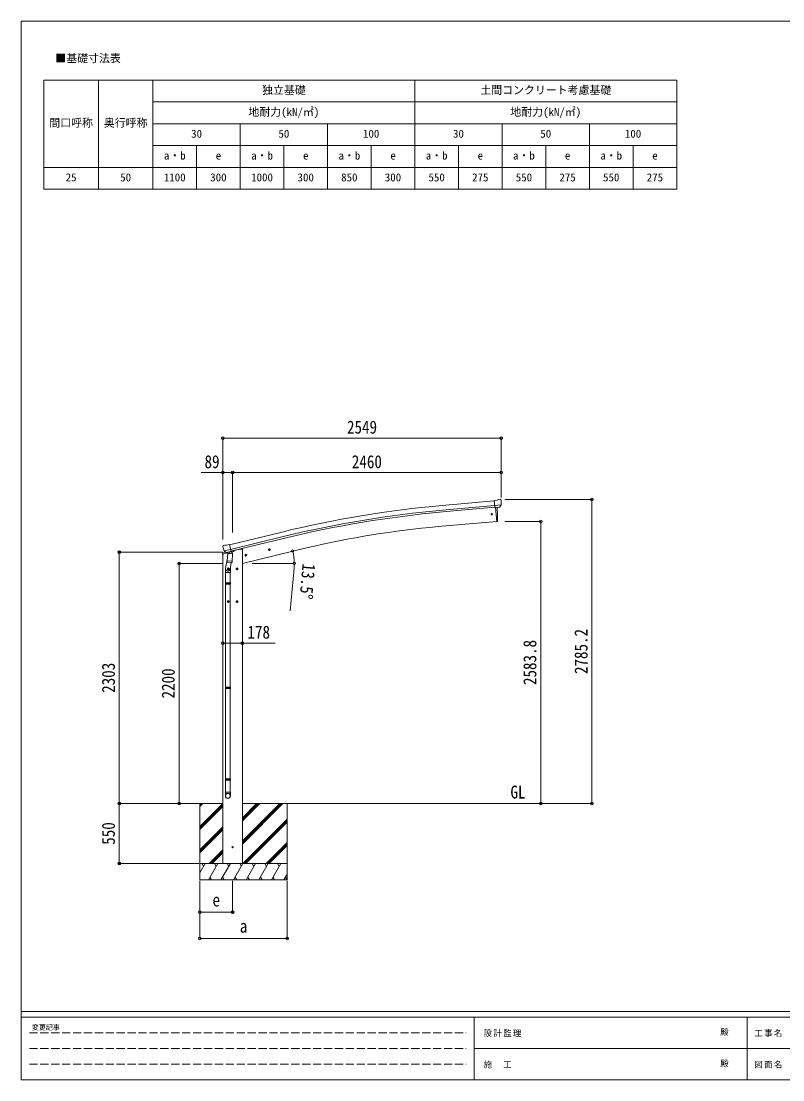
# Model space of a CAD drawing. Units: millimetres at full size, sheet at 1:25, with parts at other scales. Extents: x -6988 to 7066, y -4877 to 4823.
# Drawn here: x -6988 to -8, y -4877 to 4823 of the extents above; entities that cross this region are included whole.
import ezdxf
from ezdxf.enums import TextEntityAlignment as Align

# ---------------------------------------------------------------- set-up
doc = ezdxf.new("R2010")
doc.units = ezdxf.units.MM
doc.header["$LTSCALE"] = 25
doc.header["$PDMODE"] = 32
doc.header["$PDSIZE"] = 25
doc.linetypes.add('DASHED3', pattern=[4, 3, -1])
for name, color, linetype, lineweight in [('0-0_0', 7, 'Continuous', 9), ('0-1_本体', 4, 'Continuous', 9), ('0-2_部品', 7, 'Continuous', 9), ('0-A_寸法', 6, 'Continuous', 9), ('1-0_FRAME', 7, 'Continuous', 18), ('F-0_240', 7, 'Continuous', 9)]:
    doc.layers.add(name, color=color, linetype=linetype, lineweight=lineweight)
doc.styles.add('ＭＳ ゴシック', font='')
doc.styles.get('ＭＳ ゴシック').set_extended_font_data('MS Gothic')

msp = doc.modelspace()

# ---------------------------------------------------------------- linework, layer by layer
at = {"layer": '0-0_0', "color": 6}
for p, q in [((-1756.97, -2345.47), (-1756.97, 439.73)), ((-2225.98, 238.33), (-2225.98, -2345.47))]:
    msp.add_line(p, q, dxfattribs=at)
at = {"layer": '0-0_0'}
for p, q in [((-5735.76, -2345.52), (-5138.87, -2345.52)), ((-5349.87, -2372.85), (-5322.49, -2345.47)), ((-5349.87, -2358.71), (-5336.63, -2345.47)), ((-5349.87, -2345.52), (-5349.87, -3045.47)), ((-5349.87, -2556.7), (-5138.87, -2345.7)), ((-5349.87, -2570.84), (-5138.87, -2359.85)), ((-5349.87, -2584.98), (-5138.87, -2373.99)), ((-4960.87, -2716.48), (-4589.85, -2345.47)), ((-4960.87, -2688.2), (-4618.14, -2345.47)), ((-4960.87, -2702.34), (-4604, -2345.47)), ((-4960.87, -2504.35), (-4801.99, -2345.47)), ((-4960.87, -2490.21), (-4816.13, -2345.47)), ((-4960.87, -2476.07), (-4830.27, -2345.47)), ((-4960.87, -2345.52), (-2374.42, -2345.52)), ((-4549.87, -2345.47), (-4549.87, -3045.47)), ((-4956.01, -2895.47), (-4549.87, -2489.33)), ((-4941.87, -2895.47), (-4549.87, -2503.48)), ((-4927.72, -2895.47), (-4549.87, -2517.62)), ((-5349.87, -2768.83), (-5138.87, -2557.83)), ((-5349.87, -2782.97), (-5138.87, -2571.98)), ((-5349.87, -2797.12), (-5138.87, -2586.12)), ((-4743.88, -2895.47), (-4549.87, -2701.47)), ((-4729.73, -2895.47), (-4549.87, -2715.61)), ((-5264.38, -2895.47), (-5138.87, -2769.96)), ((-5250.23, -2895.47), (-5138.87, -2784.11)), ((-5236.09, -2895.47), (-5138.87, -2798.25)), ((-4715.59, -2895.47), (-4549.87, -2729.75)), ((-4549.87, -2895.47), (-5349.87, -2895.47)), ((-5349.87, -2979.3), (-5301.47, -2895.47)), ((-5316.47, -2921.45), (-5331.47, -2895.47)), ((-5272.6, -3045.47), (-5186, -2895.47)), ((-5201, -2921.46), (-5216, -2895.47)), ((-5157.13, -3045.47), (-5070.53, -2895.47)), ((-4960.87, -2895.47), (-5138.87, -2895.47)), ((-5085.53, -2921.45), (-5100.53, -2895.47)), ((-5041.66, -3045.47), (-4955.06, -2895.47)), ((-4970.06, -2921.45), (-4985.06, -2895.47)), ((-4926.19, -3045.47), (-4839.59, -2895.47)), ((-4854.59, -2921.45), (-4869.59, -2895.47)), ((-4810.72, -3045.47), (-4724.12, -2895.47)), ((-4754.12, -2895.47), (-4739.12, -2921.45)), ((-4695.25, -3045.47), (-4608.65, -2895.47)), ((-4623.65, -2921.45), (-4638.65, -2895.47)), ((-4579.78, -3045.47), (-4549.87, -2993.66)), ((-5349.87, -3045.47), (-4549.87, -3045.47)), ((-5257.6, -3019.49), (-5242.6, -3045.47)), ((-5142.13, -3019.49), (-5127.13, -3045.47)), ((-5026.66, -3019.49), (-5011.66, -3045.47)), ((-4911.19, -3019.49), (-4896.19, -3045.47)), ((-4795.72, -3019.49), (-4780.72, -3045.47)), ((-4680.25, -3019.49), (-4665.25, -3045.47)), ((-4564.78, -3019.49), (-4549.87, -3045.32))]:
    msp.add_line(p, q, dxfattribs=at)
msp.add_circle((-5049.87, -2745.47), 5, dxfattribs=at)
at = {"layer": '0-1_本体'}
for p, q in [((-2652.54, 428.89), (-3129.86, 385.61)), ((-2648.78, 385.89), (-3125.96, 342.63)), ((-2647.31, 369.11), (-3124.45, 325.85)), ((-2640.09, 366.9), (-2628.84, 238.3)), ((-2628.84, 238.3), (-3166.79, 191.24)), ((-5079.4, 24.68), (-4596.52, 142.16)), ((-5069.32, -17.29), (-4586.32, 100.22)), ((-5065.39, -33.67), (-4582.34, 83.86)), ((-5138.87, -2895.47), (-5138.87, -58.92)), ((-5036.88, -27.96), (-4984.87, -15.47)), ((-4960.87, -15.47), (-4984.87, -15.47)), ((-4372.71, -4.28), (-4960.87, -145.49)), ((-4960.87, -15.47), (-4960.87, -2895.47))]:
    msp.add_line(p, q, dxfattribs=at)
at = {"layer": '0-1_本体', "color": 6}
msp.add_line((-4960.87, -875.65), (-5138.87, -875.65), dxfattribs=at)
at = {"layer": '0-1_本体'}
for centre, radius, start, end in [((-2225.16, -9604.31), 10030.81, 95.17465, 103.67464), ((-2225.16, -9604.31), 9987.65, 95.17465, 103.67464), ((-2225.16, -9604.31), 9970.81, 95.17465, 103.67464), ((-2458.42, -7994.55), 8216.38, 94.94583, 103.47282)]:
    msp.add_arc(centre, radius, start, end, dxfattribs=at)
at = {"layer": '0-2_部品'}
for p, q in [((-2626.16, 433.28), (-2652.73, 430.95)), ((-2647.07, 366.29), (-2652.73, 430.95)), ((-2589.86, 390.99), (-2648.78, 385.83)), ((-2626.16, 433.28), (-2614.44, 440.04)), ((-2599.54, 441.63), (-2613.2, 440.43)), ((-2601.11, 371.5), (-2590.18, 390.44)), ((-2590.4, 435.88), (-2595.89, 440.48)), ((-2589.34, 433.84), (-2589.22, 432.49)), ((-2637.11, 367.16), (-2647.07, 366.29)), ((-2629.04, 240.58), (-2640.09, 366.9)), ((-2603.5, 370.1), (-2611.2, 369.43)), ((-2628.8, 237.8), (-2629.04, 240.58)), ((-2626.19, 238.19), (-2628.8, 237.8)), ((-5140.86, 9.1), (-5140.58, 7.95)), ((-5136.64, 17.67), (-5140.49, 11.38)), ((-5133.54, 19.92), (-5120.36, 23.09)), ((-5105.8, 20.41), (-5119.06, 23.11)), ((-5105.8, 20.41), (-5079.87, 26.64)), ((-5141.43, -59.53), (-5098.41, -49.2)), ((-5141.43, -52.64), (-5141.43, -59.53)), ((-5112.97, -43.44), (-5139.13, -49.72)), ((-5126.8, -31.21), (-5069.3, -17.4)), ((-5109.95, -46.12), (-5126.33, -31.63)), ((-5098.36, -95.64), (-5114.27, -191.81)), ((-5107.24, -46.69), (-5099.72, -44.88)), ((-5106.4, -46.58), (-5104.88, -46.21)), ((-5104.88, -46.21), (-5068.17, -37.4)), ((-5103.04, -46.44), (-5103.09, -47.18)), ((-5102.33, -48.22), (-5076.52, -54.66)), ((-5095.42, -53.57), (-5100.09, -120.41)), ((-5049.73, -56.76), (-5095.42, -53.57)), ((-5093.64, -50.39), (-5093.87, -53.68)), ((-5074.12, -39.23), (-5075.14, -53.83)), ((-5068.17, -37.4), (-5066.64, -37.04)), ((-5065.09, -34.93), (-5064.14, -35)), ((-5064.14, -35), (-5050.83, -50.31)), ((-5059.84, -39.94), (-5040.71, -35.35)), ((-5054.4, -123.6), (-5049.73, -56.76)), ((-5050.83, -50.31), (-5051.27, -56.66)), ((-5036.88, -26.73), (-5036.88, -30.49)), ((-4937.22, -73.06), (-4917.77, -68.39)), ((-4932.66, -65.28), (-4934.79, -72.48)), ((-4925.36, -63.53), (-4932.66, -65.28)), ((-4925.16, -80.45), (-4929.83, -61)), ((-4920.19, -68.98), (-4925.36, -63.53)), ((-4922.33, -76.17), (-4920.19, -68.98)), ((-4723.29, -21.7), (-4703.85, -17.04)), ((-4718.74, -13.93), (-4720.87, -21.12)), ((-4711.44, -12.17), (-4718.74, -13.93)), ((-4711.24, -29.09), (-4715.91, -9.65)), ((-4706.27, -17.62), (-4711.44, -12.17)), ((-4708.4, -24.81), (-4706.27, -17.62)), ((-5100.95, -132.87), (-5100.08, -120.41)), ((-5100.55, -134.23), (-5100.56, -134.23)), ((-5054.4, -123.6), (-5100.09, -120.41)), ((-5099.11, -135.01), (-5057.41, -137.93)), ((-5089.79, -188.2), (-5096.29, -191.95)), ((-5096.29, -191.95), (-5096.29, -199.46)), ((-5089.79, -205.71), (-5089.79, -185.71)), ((-5083.29, -191.95), (-5089.79, -188.2)), ((-5062.84, -137.55), (-5073.57, -201.13)), ((-5054.41, -123.6), (-5055.3, -136.3)), ((-5009.79, -188.2), (-5016.29, -191.95)), ((-5016.29, -191.95), (-5016.29, -199.46)), ((-5009.79, -205.71), (-5009.79, -185.71)), ((-5003.29, -191.95), (-5009.79, -188.2)), ((-5116.42, -228.97), (-5116.42, -194.62)), ((-5070.42, -228.97), (-5116.42, -228.97)), ((-5114.42, -228.97), (-5114.42, -322.97)), ((-5079.79, -195.71), (-5099.79, -195.71)), ((-5096.29, -199.46), (-5089.79, -203.21)), ((-5072.42, -228.97), (-5072.42, -322.97)), ((-5070.42, -194.32), (-5070.42, -228.97)), ((-4999.79, -195.71), (-5019.79, -195.71)), ((-5016.29, -199.46), (-5009.79, -203.21)), ((-5116.42, -324.97), (-5115.42, -322.97)), ((-5070.42, -324.97), (-5116.42, -324.97)), ((-5070.42, -332.97), (-5116.42, -332.97)), ((-5071.42, -322.97), (-5115.42, -322.97)), ((-5071.42, -334.97), (-5115.42, -334.97)), ((-5114.42, -334.97), (-5114.42, -1279.16)), ((-5072.42, -334.97), (-5072.42, -1279.16)), ((-5070.42, -324.97), (-5071.42, -322.97)), ((-5070.42, -332.97), (-5071.42, -334.97)), ((-5070.42, -324.97), (-5070.42, -332.97)), ((-5079.79, -495.71), (-5099.79, -495.71)), ((-5089.79, -488.2), (-5096.29, -491.95)), ((-5096.29, -491.95), (-5096.29, -499.46)), ((-5096.29, -499.46), (-5089.79, -503.21)), ((-5089.79, -505.71), (-5089.79, -485.71)), ((-5083.29, -491.95), (-5089.79, -488.2)), ((-4999.79, -495.71), (-5019.79, -495.71)), ((-5009.79, -488.2), (-5016.29, -491.95)), ((-5016.29, -491.95), (-5016.29, -499.46)), ((-5016.29, -499.46), (-5009.79, -503.21)), ((-5009.79, -505.71), (-5009.79, -485.71)), ((-5003.29, -491.95), (-5009.79, -488.2)), ((-5116.42, -1281.16), (-5115.42, -1279.16)), ((-5070.42, -1281.16), (-5116.42, -1281.16)), ((-5070.42, -1289.16), (-5116.42, -1289.16)), ((-5071.42, -1279.16), (-5115.42, -1279.16)), ((-5071.42, -1291.16), (-5115.42, -1291.16)), ((-5114.42, -1291.16), (-5114.42, -2119.35)), ((-5072.42, -1291.16), (-5072.42, -2119.35)), ((-5070.42, -1281.16), (-5071.42, -1279.16)), ((-5070.42, -1289.16), (-5071.42, -1291.16)), ((-5070.42, -1281.16), (-5070.42, -1289.16)), ((-5116.42, -2121.35), (-5115.42, -2119.35)), ((-5070.42, -2121.35), (-5116.42, -2121.35)), ((-5070.42, -2129.35), (-5116.42, -2129.35)), ((-5071.42, -2119.35), (-5115.42, -2119.35)), ((-5071.42, -2131.35), (-5115.42, -2131.35)), ((-5114.42, -2131.35), (-5114.42, -2241.35)), ((-5072.42, -2131.35), (-5072.42, -2241.35)), ((-5070.42, -2121.35), (-5071.42, -2119.35)), ((-5070.42, -2129.35), (-5071.42, -2131.35)), ((-5070.42, -2121.35), (-5070.42, -2129.35)), ((-5116.42, -2275.49), (-5116.42, -2241.35)), ((-5070.42, -2241.35), (-5116.42, -2241.35)), ((-5070.42, -2275.49), (-5070.42, -2241.35))]:
    msp.add_line(p, q, dxfattribs=at)
for points in [[(-2589.79, 391.62), (-2590.08, 390.63), (-2590.18, 390.44)], [(-2637.11, 367.16), (-2636.83, 367.1), (-2611.46, 369.32), (-2611.2, 369.43)], [(-2623.64, 241.03), (-2622.81, 266.66), (-2622.61, 293.15), (-2623.08, 319.64), (-2624.22, 346.11), (-2625.73, 368.07)], [(-5074.44, -38.81), (-5064.72, -36.48), (-5079.87, 26.64)], [(-5127.07, -30.63), (-5126.49, -31.48), (-5126.33, -31.63)], [(-5074.44, -38.81), (-5074.68, -38.96), (-5099.44, -44.91), (-5099.72, -44.88)], [(-4934.79, -72.48), (-4929.62, -77.92), (-4922.33, -76.17)], [(-4720.87, -21.12), (-4715.7, -26.57), (-4708.4, -24.81)], [(-5089.79, -203.21), (-5083.29, -199.46), (-5083.29, -191.95)], [(-5009.79, -203.21), (-5003.29, -199.46), (-5003.29, -191.95)], [(-5116.42, -324.97), (-5116.42, -332.97), (-5115.42, -334.97)], [(-5089.79, -503.21), (-5083.29, -499.46), (-5083.29, -491.95)], [(-5009.79, -503.21), (-5003.29, -499.46), (-5003.29, -491.95)], [(-5116.42, -1281.16), (-5116.42, -1289.16), (-5115.42, -1291.16)], [(-5116.42, -2121.35), (-5116.42, -2129.35), (-5115.42, -2131.35)]]:
    msp.add_lwpolyline(points, dxfattribs=at)
for centre, radius in [((-2674.87, 305.45), 6.5), ((-4927.49, -70.73), 8.5), ((-4927.49, -70.73), 7.7), ((-4927.49, -70.73), 6.5), ((-4713.57, -19.37), 8.5), ((-4713.57, -19.37), 7.7), ((-4713.57, -19.37), 6.5), ((-5089.79, -195.71), 8.5), ((-5089.79, -195.71), 7.7), ((-5089.79, -195.71), 6.5), ((-5009.79, -195.71), 8.5), ((-5009.79, -195.71), 7.7), ((-5009.79, -195.71), 6.5), ((-5089.79, -495.71), 8.5), ((-5089.79, -495.71), 7.7), ((-5089.79, -495.71), 6.5), ((-5009.79, -495.71), 8.5), ((-5009.79, -495.71), 7.7), ((-5009.79, -495.71), 6.5)]:
    msp.add_circle(centre, radius, dxfattribs=at)
at = {"layer": '0-2_部品', "color": 4}
msp.add_circle((-5049.87, -2745.47), 4.5, dxfattribs=at)
at = {"layer": '0-2_部品'}
for centre, radius, start, end in [((-2612.94, 437.45), 3, 95, 120), ((-2599.1, 436.65), 5, 50.00648, 94.99352), ((-2790.85, 414.85), 202.4, 353.4085, 5), ((-2626.63, 241.16), 3, 278.50322, 357.46219), ((-4943.78, 55.2), 202.4, 193.5, 205.09125), ((-5132.37, 15.06), 5, 103.5, 148.5), ((-5119.66, 20.17), 3, 78.5, 103.5), ((-5138.43, -52.64), 3, 103.5, 180), ((-5106.52, -46.1), 0.5, 248.23754, 283.5), ((-5103.54, -46.41), 0.5, 356, 103.5), ((-5102.09, -47.25), 1, 176, 256), ((-5076.17, -53.69), 1.03, 250.03897, 351.96569), ((-5073.52, -39.31), 0.604, 100.59842, 172.20595), ((-5066.76, -36.55), 0.5, 283.5, 318.76246), ((-5041.88, -30.49), 5, 283.5, 0), ((-5086.42, -194.62), 30, 177.45142, 180), ((-5099.01, -133.05), 1.95, 175.04017, 217.47766), ((-5098.97, -133.02), 2, 217.40962, 266), ((-5057.27, -135.93), 2, 266, 349.46843)]:
    msp.add_arc(centre, radius, start, end, dxfattribs=at)
for centre, major_axis, ratio, start_param, end_param in [((-2585.01, 437.88), (-15.35, 3.44), 0.101033, 5.9751426, 5.9753737), ((-2592.33, 433.58), (2.71, -1.31), 0.997474, 0.5366567, 1.3225652), ((-2603.77, 373.1), (1.62, -2.54), 0.997631, 5.8041905, 5.8929484), ((-2603.84, 373.21), (-3.5, 2.17), 0.650902, 2.1145521, 2.1873627), ((-2603.71, 373.01), (1.62, -2.54), 0.997631, 5.965759, 6.7621801), ((-5137.94, 9.81), (-1.57, -2.57), 0.99628, 4.712389, 5.4996506), ((-5107.96, -43.86), (-0.73, -2.92), 0.997631, 5.8041905, 6.6006116), ((-5107.91, -43.64), (2.63, 3.16), 0.650902, 4.0958226, 4.1686332), ((-5107.94, -43.76), (-0.73, -2.92), 0.997631, 0.3902369, 0.4789948), ((-5093.42, -194.32), (23, 0), 0.996195, 2.5560258, 6.5663028), ((-5093.42, -194.32), (21, 0), 0.996195, 2.9349147, 5.9512394), ((-5093.42, -2273.75), (-23, 0), 0.996195, 3.1415927, 6.2831853), ((-5093.42, -2275.49), (-23, 0), 0.996195, 3.1415927, 6.2831853), ((-5093.42, -2275.49), (0, -23.43), 0.981806, 4.712389, 7.8539816)]:
    msp.add_ellipse(centre, major_axis=major_axis, ratio=ratio, start_param=start_param, end_param=end_param, dxfattribs=at)
msp.add_ellipse((-5093.42, -2275.49), major_axis=(21, 0), ratio=0.996195, dxfattribs=at)
at = {"layer": '0-A_寸法'}
for p, q in [((-5138.87, 1002.89), (-2589.87, 1002.89)), ((-2589.87, 1002.89), (-2589.87, 686.27)), ((-5138.87, 686.27), (-5138.87, 74.04)), ((-5138.87, 686.27), (-5049.87, 686.27)), ((-5049.87, 686.27), (-5049.87, 138.41)), ((-5049.87, 686.27), (-2589.87, 686.27)), ((-2589.87, 686.27), (-2589.87, 457.26)), ((-1756.97, 439.73), (-2554.81, 439.73)), ((-2225.98, 238.33), (-2554.81, 238.33)), ((-6088.44, -2345.47), (-6088.44, -42.47)), ((-6088.44, -42.47), (-5143.36, -42.47)), ((-5540.47, -2345.47), (-5540.47, -145.47)), ((-5540.47, -145.47), (-5143.36, -145.47)), ((-4871.37, -145.47), (-4484.51, -145.47)), ((-4487.37, -187.93), (-4521.73, -580.43)), ((-4960.87, -875.65), (-4660.87, -875.65)), ((-6088.44, -2345.47), (-5360.33, -2345.47)), ((-6088.44, -2895.47), (-6088.44, -2345.47)), ((-2225.98, -2345.47), (-2554.81, -2345.47)), ((-1756.97, -2345.47), (-2225.98, -2345.47)), ((-6088.44, -2895.47), (-5360.33, -2895.47)), ((-5350.12, -3581.84), (-5350.12, -3052.89)), ((-5350.12, -3341.86), (-5350.12, -3052.89)), ((-5049.87, -3341.86), (-5049.87, -3052.89)), ((-4550.12, -3581.84), (-4550.12, -3052.89)), ((-5049.87, -3341.86), (-5350.12, -3341.86)), ((-5350.12, -3581.84), (-4550.12, -3581.84))]:
    msp.add_line(p, q, dxfattribs=at)
msp.add_lwpolyline([(-5138.87, 1002.89), (-5138.87, 686.27), (-5338.87, 686.27)], dxfattribs=at)
for centre in [(-4498.97, -31.82), (-4485.51, -145.47)]:
    msp.add_circle(centre, 10.62, dxfattribs=at)
for start, end in [(0, 13.5), (354.99678, 0)]:
    msp.add_arc((-4972.37, -145.47), 486.86, start, end, dxfattribs=at)
for p in [(-5138.87, 1002.89), (-2589.87, 1002.89), (-5138.87, 686.27), (-5049.87, 686.27), (-2589.87, 686.27), (-1756.97, 439.73), (-2225.98, 238.33), (-6088.44, -42.47), (-5540.47, -145.47), (-5138.87, -875.65), (-4960.87, -875.65), (-6088.44, -2345.47), (-5540.47, -2345.47), (-2225.98, -2345.47), (-1756.97, -2345.47), (-6088.44, -2895.47), (-5350.12, -3341.86), (-5049.87, -3341.86), (-5350.12, -3581.84), (-4550.12, -3581.84)]:
    msp.add_point(p, dxfattribs=at)
at = {"layer": '1-0_FRAME'}
for p, q in [((-6780.11, 4282.85), (-980.11, 4282.85)), ((-6780.11, 4282.85), (-6780.11, 3282.85)), ((-6280.11, 4282.85), (-6280.11, 3282.85)), ((-3380.11, 4282.85), (-3380.11, 3282.85)), ((-5780.11, 4082.85), (-980.11, 4082.85)), ((-5780.11, 3882.85), (-980.11, 3882.85)), ((-2580.11, 3882.85), (-2580.11, 3282.85)), ((-5780.11, 3682.85), (-980.11, 3682.85)), ((-2180.11, 3682.85), (-2180.11, 3282.85)), ((-1380.11, 3682.85), (-1380.11, 3282.85))]:
    msp.add_line(p, q, dxfattribs=at)
for points in [[(-5780.11, 4282.85), (-5780.11, 4082.85), (-5780.11, 3482.85), (-5780.11, 3282.85)], [(-980.11, 4282.85), (-980.11, 3682.85), (-980.11, 3282.85)], [(-4980.11, 3882.85), (-4980.11, 3682.85), (-4980.11, 3282.85)], [(-4180.11, 3882.85), (-4180.11, 3682.85), (-4180.11, 3282.85)], [(-1780.11, 3882.85), (-1780.11, 3482.85), (-1780.11, 3282.85)], [(-5380.11, 3682.85), (-5380.11, 3482.85), (-5380.11, 3282.85)], [(-4580.11, 3682.85), (-4580.11, 3482.85), (-4580.11, 3282.85)], [(-3780.11, 3682.85), (-3780.11, 3482.85), (-3780.11, 3282.85)], [(-2980.11, 3682.85), (-2980.11, 3482.85), (-2980.11, 3282.85)], [(-6780.11, 3482.85), (-5780.11, 3482.85), (-980.11, 3482.85)], [(-6780.11, 3282.85), (-6280.11, 3282.85), (-3380.11, 3282.85), (-1780.11, 3282.85), (-980.11, 3282.85)]]:
    msp.add_lwpolyline(points, dxfattribs=at)
at = {"layer": 'F-0_240', "color": 5}
for p, q in [((-6987.88, 4822.79), (-6987.88, -4877.21)), ((-6987.88, 4822.79), (6712.12, 4822.79)), ((-6987.88, -4252.21), (6712.12, -4252.21)), ((-6987.88, -4302.21), (4489.82, -4302.21)), ((-2835.18, -4302.21), (-2835.18, -4877.21)), ((-335.18, -4302.21), (-335.18, -4877.21)), ((-2835.18, -4589.71), (2289.82, -4589.71)), ((-6987.88, -4877.21), (6712.12, -4877.21))]:
    msp.add_line(p, q, dxfattribs=at)
at = {"layer": 'F-0_240', "color": 4, "linetype": 'DASHED3'}
for p, q in [((-6912.88, -4445.96), (-2910.18, -4445.96)), ((-6912.88, -4589.71), (-2910.18, -4589.71)), ((-6912.88, -4733.46), (-2910.18, -4733.46))]:
    msp.add_line(p, q, dxfattribs=at)

# ---------------------------------------------------------------- texts
at = {"layer": '0-0_0', "style": 'ＭＳ ゴシック', "width": 0.85}
msp.add_text('GL', height=119.1, dxfattribs=at).set_placement((-2503.81, -2335.41), align=Align.BOTTOM_LEFT)
at = {"layer": '0-A_寸法', "color": 7, "style": 'ＭＳ ゴシック', "width": 0.85}
for s, p in [('2549', (-4001.87, 1007.89)), ('89', (-5307.62, 691.27)), ('2460', (-3957.37, 691.27)), ('178', (-4913.99, -870.65)), ('e', (-5234.49, -3324.36)), ('a', (-4984.49, -3564.34))]:
    msp.add_text(s, height=119.1, dxfattribs=at).set_placement(p, align=Align.BOTTOM_LEFT)
for s, rotation, p in [('13.5°', 264.997, (-4444.3, -140.26)), ('2785.2', 90, (-1761.97, -1159.12)), ('2583.8', 90, (-2230.98, -1259.82)), ('2303', 90, (-6093.44, -1331.47)), ('2200', 90, (-5545.47, -1382.97)), ('550', 90, (-6093.44, -2723.6))]:
    msp.add_text(s, height=119.1, rotation=rotation, dxfattribs=at).set_placement(p, align=Align.BOTTOM_LEFT)
at = {"layer": '1-0_FRAME', "style": 'ＭＳ ゴシック'}
for s, p in [('■基礎寸法表', (-6674.81, 4424.28)), ('独立基礎', (-4780.11, 4132.85)), ('土間コンクリート考慮基礎', (-2780.11, 4132.85)), ('地耐力(kN/㎡)', (-4905.11, 3932.85)), ('地耐力(kN/㎡)', (-2505.11, 3932.85)), ('間口呼称', (-6730.11, 3832.85)), ('奥行呼称', (-6230.11, 3832.85)), ('30', (-5430.11, 3732.85)), ('50', (-4630.11, 3732.85)), ('100', (-3855.11, 3732.85)), ('30', (-3030.11, 3732.85)), ('50', (-2230.11, 3732.85)), ('100', (-1455.11, 3732.85)), ('a・b', (-5680.11, 3532.85)), ('e', (-5205.11, 3532.85)), ('a・b', (-4880.11, 3532.85)), ('e', (-4405.11, 3532.85)), ('a・b', (-4080.11, 3532.85)), ('e', (-3605.11, 3532.85)), ('a・b', (-3280.11, 3532.85)), ('e', (-2805.11, 3532.85)), ('a・b', (-2480.11, 3532.85)), ('e', (-2005.11, 3532.85)), ('a・b', (-1680.11, 3532.85)), ('e', (-1205.11, 3532.85)), ('25', (-6580.11, 3332.85)), ('50', (-6080.11, 3332.85)), ('1100', (-5680.11, 3332.85)), ('300', (-5255.11, 3332.85)), ('1000', (-4880.11, 3332.85)), ('300', (-4455.11, 3332.85)), ('850', (-4055.11, 3332.85)), ('300', (-3655.11, 3332.85)), ('550', (-3255.11, 3332.85)), ('275', (-2855.11, 3332.85)), ('550', (-2455.11, 3332.85)), ('275', (-2055.11, 3332.85)), ('550', (-1655.11, 3332.85)), ('275', (-1255.11, 3332.85))]:
    msp.add_text(s, height=73.31, dxfattribs=at).set_placement(p, align=Align.BOTTOM_LEFT)
at = {"layer": 'F-0_240', "style": 'ＭＳ ゴシック'}
for s, height, p in [('変更記事', 45.82, (-6890.19, -4433.46)), ('殿', 54.99, (-581.6, -4483.46)), ('殿', 54.99, (-581.6, -4770.96))]:
    msp.add_text(s, height=height, dxfattribs=at).set_placement(p, align=Align.BOTTOM_LEFT)
at = {"layer": 'F-0_240', "char_height": 54.99, "attachment_point": 7, "style": 'ＭＳ ゴシック'}
for s, insert in [('\\T1.17;設計監理', (-2750.74, -4483.46)), ('\\T1.17;工事名', (-269.26, -4483.46)), ('\\T1.17;施\u3000工', (-2750.74, -4770.96)), ('\\T1.17;図面名', (-269.26, -4770.96))]:
    msp.add_mtext(s, dxfattribs=dict(at, insert=insert))

doc.saveas('drawing.dxf')
